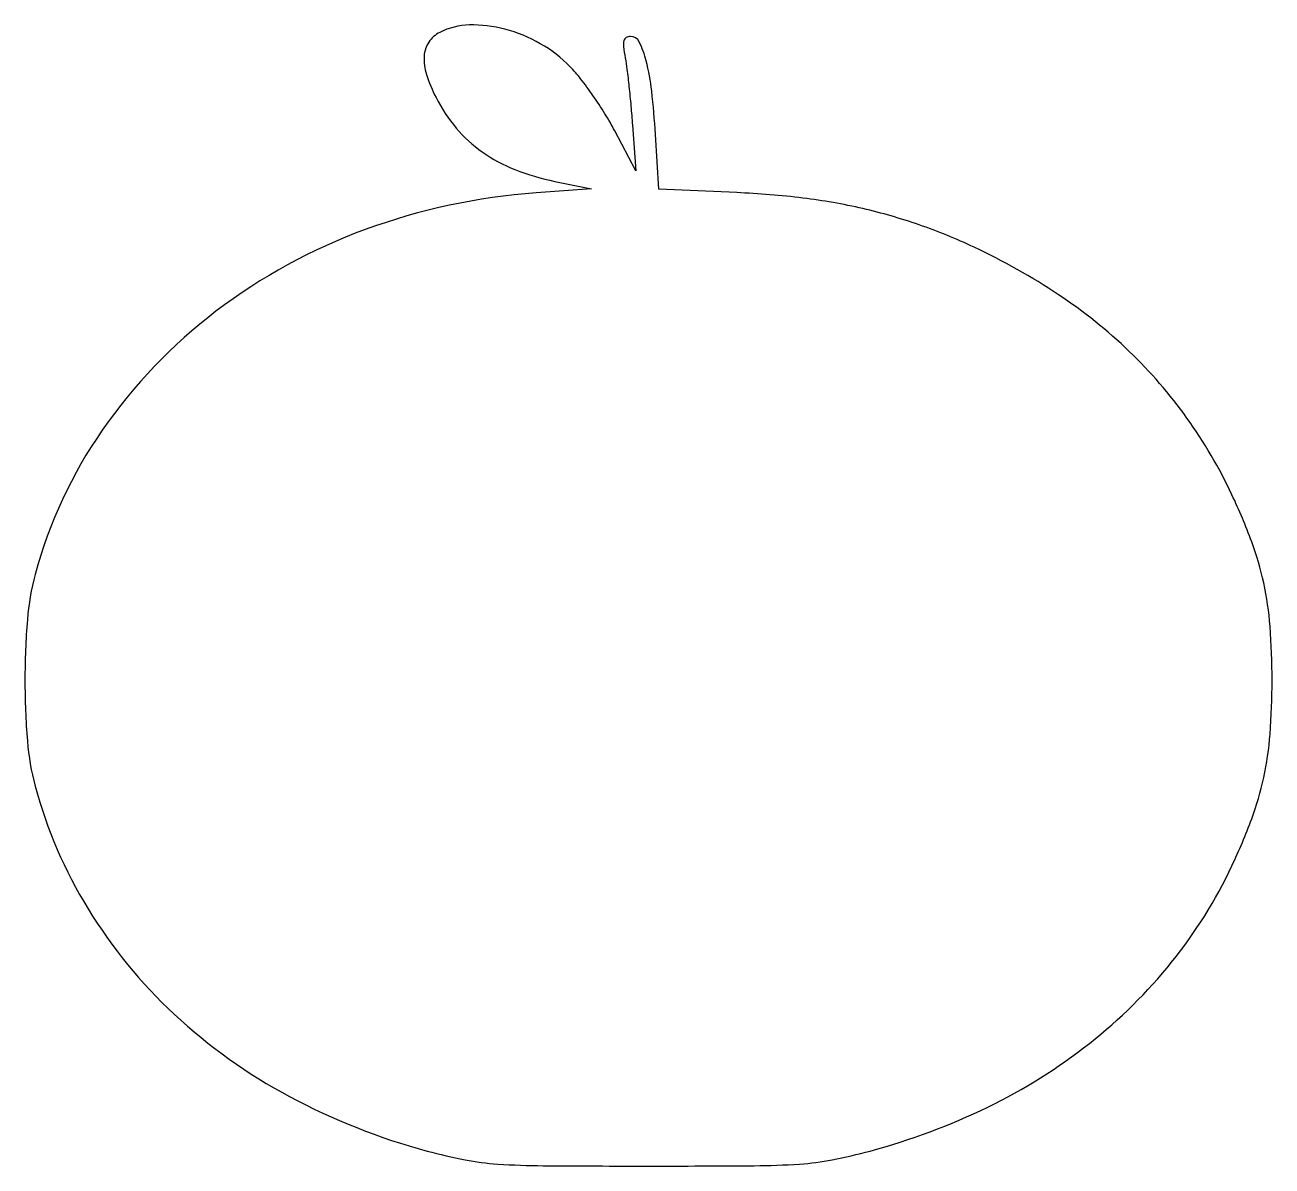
# Model space of a CAD drawing. Extents: x 1 to 218, y 1 to 200.
import ezdxf

# ---------------------------------------------------------------- set-up
doc = ezdxf.new("R2010")
doc.units = 0

msp = doc.modelspace()

# ---------------------------------------------------------------- linework, layer by layer
msp.add_lwpolyline([(73, 198.712087, 0.13061), (71.07602, 197.003781, 0.13258), (70.267693, 194.575426, 0.092815), (70.679728, 191.358477, 0.039601), (72.342523, 187.332184, 0.057186), (75.886485, 181.982157, 0.064443), (80.426531, 177.813454, 0.06052), (86.127501, 174.749276, 0.042411), (93.126151, 172.679687), (99.5, 171.369406), (89.817309, 170.669251, 0.069817), (59.988203, 164.261707, 0.075143), (33.887537, 149.968727, 0.078323), (14.024, 129.21394, 0.08619), (2.301954, 104, 0.045705), (0.931107, 96.102936, 0.020135), (0.503947, 85.5, 0.020135), (0.931107, 74.897064, 0.045705), (2.301954, 67, 0.071878), (11.534882, 45.565523, 0.067833), (26.60607, 27.144033, 0.064869), (46.732762, 12.772902, 0.056696), (70.794188, 3.238994, 0.018562), (77.418613, 1.709837, 0.030527), (83.120373, 0.971893, 0.015273), (91.078533, 0.67627, 0.001647), (109.5, 0.615607, 0.001647), (127.921467, 0.67627, 0.015273), (135.879627, 0.971893, 0.030527), (141.581387, 1.709837, 0.018562), (148.205812, 3.238994, 0.046899), (168.791654, 10.933852, 0.054077), (186.546334, 22.052595, 0.056364), (200.90297, 36.259356, 0.059263), (211.445943, 53.088754, 0.02154), (214.893297, 61.283821, 0.035591), (216.996064, 68.488669, 0.034466), (218.096213, 76.080476, 0.018754), (218.449637, 85.5, 0.018754), (218.096213, 94.919524, 0.034466), (216.996064, 102.511331, 0.035591), (214.893297, 109.716179, 0.02154), (211.445943, 117.911246, 0.044855), (203.56927, 131.326464, 0.046334), (193.501821, 142.964495, 0.044764), (181.130806, 152.877958, 0.036983), (166.397324, 161.161086, 0.025773), (156.751913, 165.088621, 0.02726), (146.930758, 167.919634, 0.026058), (136.467339, 169.759273, 0.019944), (124.887536, 170.711544), (111.275073, 171.2859), (110.687934, 180.89295, 0.01249), (110.034053, 188.475856, 0.034732), (109.075045, 193.733077, 0.051428), (107.857087, 197.042589, 0.286309), (106.322154, 198, 0.133693), (105.576161, 197.796902, 0.203158), (105.181398, 197.264826, 0.089152), (105.119371, 196.225749, 0.015053), (105.414569, 194.25, -0.013798), (105.71379, 192.281142, -0.004079), (106.063953, 189.251563, -0.004091), (106.402093, 185.837877, -0.004396), (106.675606, 182.5), (107.26039, 174.5), (103.581476, 181.5, 0.017909), (101.871553, 184.48853, 0.013109), (99.77138, 187.682011, 0.01328), (97.619897, 190.605074, 0.028398), (95.777073, 192.715357, 0.069343), (90.570238, 196.737317, 0.065545), (84.363626, 199.276544, 0.070374), (78.168644, 200.004189, 0.111141)], format="xyb", close=True)

doc.saveas('drawing.dxf')
